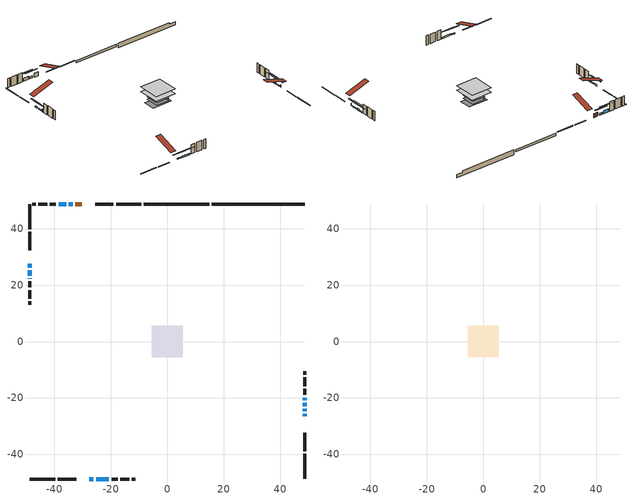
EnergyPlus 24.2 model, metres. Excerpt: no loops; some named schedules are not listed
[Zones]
conditioned space
 floor adiabatic (Floor2 construction): -3.5,-3.5 -3.5,3.5 3.5,3.5 3.5,-3.5 z0.76
 floor adiabatic (AdiabaticFloorConstruction): -5.54,-5.54 -5.54,5.54 5.54,5.54 5.54,-5.54 z3.2
 floor foundation (Slab1 construction): -5.18,-3.05 -5.18,3.05 5.18,3.05 5.18,-3.05 z-1.68
 floor foundation (Slab2 construction): -3.5,-3.5 -3.5,3.5 3.5,3.5 3.5,-3.5 z-0.65
 wall outside (RimJoist1 construction): -9.2,48.74 -18.17,48.74 / -48.74,-48.74 -39.77,-48.74 / -48.74,48.74 -48.74,39.77 / 48.74,-48.74 48.74,-39.77 z0.76:1.06
 wall outside (RimJoist2 construction): -19.1,48.74 -25.6,48.74 / -38.85,-48.74 -32.34,-48.74 / -48.74,38.85 -48.74,32.34 / 48.74,-38.85 48.74,-32.34 z0.76:1.06
 wall outside (AdiabaticWallConstruction 1): -30.3,48.74 -32.55,48.74 z0.76:2.79
 wall outside (AdiabaticWallConstruction): 48.74,-27.64 48.74,-27.49 / -48.74,22.43 -48.74,22.28 z0.76:1.98; -48.74,27.64 -48.74,26.12 / -25.24,-48.74 -20.67,-48.74 z0.76:1.52; -27.64,-48.74 -26.17,-48.74 z0.76:1.37; 48.74,-26.56 48.74,-25.64 / 48.74,-24.72 48.74,-23.8 / -48.74,25.19 -48.74,23.36 z0.76:1.27; -33.47,48.74 -34.95,48.74 z0.76:1.78; -35.88,48.74 -38.52,48.74 z0.76:2.34; 48.74,-22.87 48.74,-21.7 z0.76:1.73; 48.74,-20.78 48.74,-19.86 z0.76:1.32
 wall outside (Wall1 construction): -39.45,48.74 -41.63,48.74 / -19.74,-48.74 -17.56,-48.74 / -48.74,21.35 -48.74,19.17 / 48.74,-18.93 48.74,-16.75 z0.76:5.64
 wall outside (Wall2 construction): -42.56,48.74 -45.65,48.74 / -16.63,-48.74 -13.53,-48.74 / -48.74,18.24 -48.74,15.14 / 48.74,-15.82 48.74,-12.73 z0.76:5.64
 wall outside (Wall3 construction): -46.58,48.74 -47.81,48.74 / -12.6,-48.74 -11.37,-48.74 / -48.74,14.21 -48.74,12.98 / 48.74,-11.8 48.74,-10.57 z0.76:5.64
 wall foundation (FoundationWall1 construction): 15.82,48.74,-1.68 15.82,48.74,0.76 45.45,48.74,0.76 45.45,48.74,-0.08 48.74,48.74,-0.08 48.74,48.74,-1.68
 wall foundation (FoundationWall2 construction): 14.9,48.74 -8.27,48.74 z-0.65:0.55
 window (WindowConstruction 6): 48.74,-27.64 48.74,-27.49 z0.76:1.98
 window (WindowConstruction 5): -48.74,27.64 -48.74,26.12 z0.76:1.52
 window (WindowConstruction 8): -27.64,-48.74 -26.17,-48.74 z0.76:1.37
 window (WindowConstruction 9): 48.74,-26.56 48.74,-25.65 z0.76:1.27
 window (WindowConstruction 10): 48.74,-24.72 48.74,-23.8 z0.76:1.27
 window (WindowConstruction 11): -48.74,25.19 -48.74,23.36 z0.76:1.27
 window (WindowConstruction 7): -48.74,22.43 -48.74,22.28 z0.76:1.98
 window (WindowConstruction): -33.48,48.74 -34.95,48.74 z0.76:1.77
 window (WindowConstruction 1): -35.88,48.74 -38.52,48.74 z0.76:2.34
 window (WindowConstruction 2): 48.74,-22.87 48.74,-21.71 z0.76:1.73
 window (WindowConstruction 3): -25.24,-48.74 -20.67,-48.74 z0.76:1.52
 window (WindowConstruction 4): 48.74,-20.78 48.74,-19.86 z0.76:1.32
 door (Door): -30.3,48.74 -32.55,48.74 z0.76:2.79
 ceiling adiabatic (AdiabaticFloorConstruction): 5.54,-5.54 5.54,5.54 -5.54,5.54 -5.54,-5.54 z3.2
attic - vented
 floor to conditioned space (Floor1 construction Reversed): -5.54,-5.54 -5.54,5.54 5.54,5.54 5.54,-5.54 z5.64
 roof outside (Roof1 construction): -29.37,48.74,5.64 -29.37,37.95,9.23 -26.53,37.95,9.23 -26.53,48.74,5.64; -28.57,-48.74,5.64 -28.57,-37.95,9.23 -31.41,-37.95,9.23 -31.41,-48.74,5.64; -48.74,28.57,5.64 -37.95,28.57,9.23 -37.95,31.41,9.23 -48.74,31.41,5.64; 48.74,-28.57,5.64 37.95,-28.57,9.23 37.95,-31.41,9.23 48.74,-31.41,5.64
shading: -48.74,23.48 -48.74,30.28 -49.15,30.28 -49.15,23.48 z4.16; -23.53,-48.74 -30.28,-48.74 -30.28,-49.15 -23.53,-49.15 z4.01; 48.74,-23.01 48.74,-29.2 49.15,-29.2 49.15,-23.01 z3.91; 48.74,-21.16 48.74,-27.36 49.15,-27.36 49.15,-21.16 z3.91; -48.74,20.72 -48.74,27.83 -49.15,27.83 -49.15,20.72 z3.91; -37.59,48.74 -30.84,48.74 -30.84,49.15 -37.59,49.15 z4.41; -41.16,48.74 -33.24,48.74 -33.24,49.15 -41.16,49.15 z4.98; 48.74,-19.07 48.74,-25.51 49.15,-25.51 49.15,-19.07 z4.37; -18.03,-48.74 -27.88,-48.74 -27.88,-49.15 -18.03,-49.15 z4.16; 48.74,-17.22 48.74,-23.42 49.15,-23.42 49.15,-17.22 z3.96
[Building]
Building 1: Terrain=Suburbs
[Site:Location]
London AP_ON: Latitude {deg}=43.03; Longitude {deg}=-81.15; Time Zone {hr}=-5; Elevation {m}=278; Keep Site Location Information=Yes
[Site:GroundTemperature:Shallow]
3.98693, 1.93205, 1.76749, 2.74264, 6.6573, 10.5537, 13.9317, 16.0716, 16.2534, 14.513, 11.2211, 7.44421
[Site:WaterMainsTemperature]
Calculation Method=Schedule; Temperature Schedule=mains temperature schedule
[Material] Roughness=Rough; Thermal Absorptance=0.9
Name | Thickness {m} | Conductivity {W/m-K} | Density {kg/m3} | Specific Heat {J/kg-K} | Solar Absorptance | Visible Absorptance
asphalt or fiberglass shingles | 0.00635 | 0.162714 | 1121.4 | 1465.45 | 0.4 | 0.4
ceiling loosefill ins | 0.169333 | 0.0480833 | 16.02 | 1046.75 | 0.7 | 0.7
ceiling stud and cavity | 0.1397 | 0.0825569 | 65.682 | 1177.47 | 0.7 | 0.7
concrete 4.0 in. | 0.1016 | 1.803125 | 2242.8 | 837.4 | 0.7 | 0.7
concrete 8.0 in. | 0.2032 | 1.803125 | 2242.8 | 837.4 | 0.7 | 0.7
door material | 0.04445 | 0.053851 | 512.64 | 1214.23 | 0.7 | 0.7
exterior vertical ins | 0.0388104 | 0.029427 | 32.04 | 1214.23 | 0.7 | 0.7
floor covering | 0.0127 | 0.0433444 | 54.468 | 1339.84 | 0.6 | 0.6
floor rigid ins; wall rigid ins | 0.512978 | 0.029427 | 32.04 | 1214.23 | 0.7 | 0.7
floor stud and cavity | 0.1397 | 0.105657 | 92.3553 | 1139.71 | 0.7 | 0.7
floor stud and cavity 1 | 0.1397 | 1.75129 | 37.0049 | 1207.88 | 0.7 | 0.7
furniture material conditioned space 1 | 0.1524 | 0.115458 | 640.8 | 1214.23 | 0.6 | 0.6
gypsum board | 0.0127 | 0.160291 | 801 | 837.4 | 0.6 | 0.6
gypsum board 1 | 0.0127 | 0.160291 | 801 | 837.4 | 0.7 | 0.7
osb sheathing 0.5 in. | 0.0127 | 0.115458 | 512.64 | 1214.23 | 0.7 | 0.7
osb sheathing 0.75 in. | 0.01905 | 0.115458 | 512.64 | 1214.23 | 0.7 | 0.7
osb sheathing 2.0 in. | 0.0508 | 0.115458 | 512.64 | 1214.23 | 0.7 | 0.7
rim joist rigid ins | 0.051816 | 0.029427 | 32.04 | 1214.23 | 0.7 | 0.7
rim joist stud and cavity | 0.0508 | 0.311623 | 125.044 | 1163.47 | 0.6 | 0.6
rim joist stud and cavity 1 | 0.0508 | 0.308293 | 125.044 | 1163.47 | 0.6 | 0.6
wall stud and cavity | 0.1397 | 0.0829899 | 139.0536 | 1170.24 | 0.7 | 0.7
wall stud and cavity 1 | 0.1397 | 0.0825581 | 139.0536 | 1170.24 | 0.7 | 0.7
wall stud and cavity 2 | 0.1397 | 0.092644 | 139.0536 | 1170.24 | 0.7 | 0.7
wall stud and cavity 3 | 0.0889 | 0.380278 | 52.3479 | 1209.89 | 0.7 | 0.7
wall stud and cavity 4 | 0.0889 | 0.391764 | 83.0341 | 1211.67 | 0.7 | 0.7
wood siding | 0.0254 | 0.102417 | 544.68 | 1172.36 | 0.4 | 0.4
wood siding 1; wood siding 2; wood siding 3 | 0.0254 | 0.102417 | 544.68 | 1172.36 | 0.7 | 0.7
[WindowMaterial:SimpleGlazingSystem]
Name | U-Factor {W/m2-K} | Solar Heat Gain Coefficient
WindowMaterial | 2.78563 | 0.6
WindowMaterial 1 | 2.79528 | 0.66
WindowMaterial 2 | 2.77995 | 0.54
WindowMaterial 3 | 2.77825 | 0.54
WindowMaterial 4 | 2.76064 | 0.45
WindowMaterial 5 | 3.06612 | 0.35
WindowMaterial 6 | 2.77257 | 0.51
WindowMaterial 7 | 2.75724 | 0.44
WindowMaterial 8 | 2.75269 | 0.59
[Construction]
AdiabaticFloorConstruction: floor stud and cavity 1, floor rigid ins, osb sheathing 0.75 in., floor covering
AdiabaticWallConstruction: wood siding 2, wall rigid ins, wall stud and cavity 3, gypsum board
AdiabaticWallConstruction 1: wood siding 3, wall rigid ins, wall stud and cavity 3, gypsum board
Door: door material
Floor1 construction Reversed: gypsum board, ceiling stud and cavity, ceiling loosefill ins
Floor2 construction: floor stud and cavity, osb sheathing 0.75 in., floor covering
FoundationWall1 construction: concrete 8.0 in.
FoundationWall2 construction: concrete 8.0 in., gypsum board 1
furniture construction conditioned space 1: furniture material conditioned space 1
PartitionWallConstruction: gypsum board, wall stud and cavity 4, gypsum board
RimJoist1 construction: wood siding 1, rim joist rigid ins, osb sheathing 2.0 in., rim joist stud and cavity
RimJoist2 construction: wood siding 1, rim joist rigid ins, osb sheathing 2.0 in., rim joist stud and cavity 1
Roof1 construction: asphalt or fiberglass shingles
Slab1 construction; Slab2 construction: concrete 4.0 in.
Wall1 construction: wood siding, osb sheathing 0.5 in., wall stud and cavity, gypsum board
Wall2 construction: wood siding, osb sheathing 0.5 in., wall stud and cavity 1, gypsum board
Wall3 construction: wood siding, osb sheathing 0.5 in., wall stud and cavity 2, gypsum board
WindowConstruction: WindowMaterial
WindowConstruction 1: WindowMaterial 1
WindowConstruction 10; WindowConstruction 11: WindowMaterial 8
WindowConstruction 2: WindowMaterial 2
WindowConstruction 3; WindowConstruction 5: WindowMaterial 3
WindowConstruction 4: WindowMaterial 4
WindowConstruction 6; WindowConstruction 7: WindowMaterial 5
WindowConstruction 8: WindowMaterial 6
WindowConstruction 9: WindowMaterial 7
[Zone] Multiplier=1; Part of Total Floor Area=Yes
Name | Volume {m3}
attic - vented | 71.6947
conditioned space | 483.3
[Space]
Name | Zone | Volume {m3}
attic - vented 1 | attic - vented | 71.6947
conditioned space 1 | conditioned space | 483.3
[ZoneInfiltration:EffectiveLeakageArea]
infil attic - vented 1: Zone or Space=attic - vented 1; Schedule=Always On Discrete; Effective Air Leakage Area {cm2}=5357.24; Stack Coefficient=0.000250155; Wind Coefficient=1.06862e-05
[ZoneMixing]
whole house fan mix: Zone or Space=attic - vented; Schedule=Always On Continuous; Design Flow Rate Calculation Method=Flow/Zone; Design Flow Rate {m3/s}=0; Source Zone or Space=conditioned space
[SurfaceProperty:ExposedFoundationPerimeter] Exposed Perimeter Calculation Method=TotalExposedPerimeter
Name | Total Exposed Perimeter {m}
Slab1 | 32.918
Slab2 | 23.165
[InternalMass] Zone or ZoneList=conditioned space; Space or SpaceList=conditioned space 1
Name | Construction | Surface Area {m2}
furniture mass conditioned space 1 | furniture construction conditioned space 1 | 113.628
partition wall mass | PartitionWallConstruction | 235.02
[Lights]
interior lighting: Zone or ZoneList or Space or SpaceList=conditioned space 1; Schedule=interior lighting schedule; Design Level Calculation Method=LightingLevel; Lighting Level {W}=343.2; Return Air Fraction=0; Fraction Radiant=0.6; Fraction Visible=0.2; Fraction Replaceable=1
[People]
occupants: Zone or ZoneList or Space or SpaceList=conditioned space 1; Number of People Schedule=occupants schedule; Number of People Calculation Method=People; Number of People=3; Fraction Radiant=0.314171; Sensible Heat Fraction=0.56303; Activity Level Schedule=occupants activity schedule; Carbon Dioxide Generation Rate {m3/s-W}=0; Enable ASHRAE 55 Comfort Warnings=No; Mean Radiant Temperature Calculation Type=EnclosureAveraged
[ElectricEquipment] Zone or ZoneList or Space or SpaceList=conditioned space 1; Design Level Calculation Method=EquipmentLevel
Name | Schedule | Design Level {W} | Fraction Latent | Fraction Radiant | Fraction Lost
clothes dryer | clothes dryer schedule | 140.772 | 0.015 | 0.081 | 0.85
clothes washer | clothes washer schedule | 32.1985 | 0.03 | 0.162 | 0.7
cooking range | cooking range schedule | 215.147 | 0.08 | 0.432 | 0.2
dishwasher | dishwasher schedule | 66.8632 | 0.3 | 0.18 | 0.4
fridge | fridge schedule | 72.9452 | 0 | 0.6 | 0
mech vent bath fan 0 | mech vent bath fan 0 schedule | 50.2 | 0 | 0 | 1
mech vent bath fan 1 | mech vent bath fan 1 schedule | 50.2 | 0 | 0 | 1
mech vent house fan | mech vent house fan schedule | 0 | 0 | 0 | 1
mech vent house fan cfis | mech vent house fan cfis schedule | 0 | 0 | 0 | 0
mech vent range fan 0 | mech vent range fan 0 schedule | 57 | 0 | 0 | 1
misc plug loads | misc plug loads schedule | 494.7 | 0.045 | 0.513 | 0.1
whole house fan | Always On Discrete | 0 | 0 | 0 | 1
[OtherEquipment] Zone or ZoneList or Space or SpaceList=conditioned space 1; Design Level Calculation Method=EquipmentLevel
Name | Fuel Type | Schedule | Design Level {W} | Fraction Latent | Fraction Radiant | Fraction Lost
clothes dryer 1 | Electricity | clothes dryer schedule | 0 | 0.015 | 0.081 | 0.85
cooking range 1 | Electricity | cooking range schedule | 0 | 0.08 | 0.432 | 0.2
general water use latent | None | general water use schedule | 62.594 | 1 | 0 | 0
general water use sensible | None | general water use schedule | -61.6891 | 0 | 0.6 | 0
mech vent house fan latent load | None | Always On Discrete | 0 | 1 | 0 | 0
mech vent house fan sensible load | None | Always On Discrete | 0 | 0 | 0 | 0
water heater energy adjustment1 | NaturalGas | Always On Discrete | 0.01 | 0 | 0 | 1
[ZoneInfiltration:DesignFlowRate] Zone or ZoneList or Space or SpaceList=conditioned space 1; Schedule=Always On Discrete; Design Flow Rate Calculation Method=Flow/Zone; Design Flow Rate {m3/s}=0
infil flow; natural vent flow; whole house fan flow
[Foundation:Kiva] Initial Indoor Air Temperature {C}=18; Wall Depth Below Slab {m}=0.2032
Name | Wall Height Above Grade {m} | Custom Block Material Name 1 | Custom Block Depth 1 {m} | Custom Block X Position 1 {m} | Custom Block Z Position 1 {m}
Foundation Kiva 1 | 0.759988
Foundation Kiva 2 | 0.550012 | exterior vertical ins | 1.2 | 0.2159 | 0
[Foundation:Kiva:Settings]
Soil Conductivity {W/m-K}=0.849921; Soil Density {kg/m3}=1842.3; Soil Specific Heat {J/kg-K}=418.7; Ground Solar Absorptivity=0.9; Ground Thermal Absorptivity=0.9; Ground Surface Roughness {m}=0.03; Far-Field Width {m}=40; Deep-Ground Boundary Condition=ZeroFlux; Deep-Ground Depth {m}=40; Minimum Cell Dimension {m}=0.2; Maximum Cell Growth Coefficient=3; Simulation Timestep=Timestep
[Exterior:Lights]
exterior lighting: Schedule=exterior lighting schedule; Design Level {W}=75.6
[Schedule:Constant]
Name | Hourly Value
Always On Continuous; mech vent house fan schedule; mech vent house fan cfis schedule; Always On Discrete | 1
occupants activity schedule | 117.228
fridge schedule | 0
[Schedule:Week:Daily]
interior lighting schedule Week Rule - Jan1-Jan27: interior lighting schedule day, interior lighting schedule day, interior lighting schedule day, interior lighting schedule day, interior lighting schedule day, interior lighting schedule day, interior lighting schedule day, interior lighting schedule default day, interior lighting schedule default day, interior lighting schedule default day, interior lighting schedule default day, interior lighting schedule default day
interior lighting schedule Week Rule - Jan28-Feb3: interior lighting schedule day, interior lighting schedule day, interior lighting schedule day, interior lighting schedule day, interior lighting schedule day 1, interior lighting schedule day 1, interior lighting schedule day 1, interior lighting schedule default day, interior lighting schedule default day, interior lighting schedule default day, interior lighting schedule default day, interior lighting schedule default day
interior lighting schedule Week Rule - Feb4-Feb24: interior lighting schedule day 1, interior lighting schedule day 1, interior lighting schedule day 1, interior lighting schedule day 1, interior lighting schedule day 1, interior lighting schedule day 1, interior lighting schedule day 1, interior lighting schedule default day, interior lighting schedule default day, interior lighting schedule default day, interior lighting schedule default day, interior lighting schedule default day
interior lighting schedule Week Rule - Feb25-Mar3: interior lighting schedule day 1, interior lighting schedule day 1, interior lighting schedule day 1, interior lighting schedule day 1, interior lighting schedule day 2, interior lighting schedule day 2, interior lighting schedule day 2, interior lighting schedule default day, interior lighting schedule default day, interior lighting schedule default day, interior lighting schedule default day, interior lighting schedule default day
interior lighting schedule Week Rule - Mar4-Mar31: interior lighting schedule day 2, interior lighting schedule day 2, interior lighting schedule day 2, interior lighting schedule day 2, interior lighting schedule day 2, interior lighting schedule day 2, interior lighting schedule day 2, interior lighting schedule default day, interior lighting schedule default day, interior lighting schedule default day, interior lighting schedule default day, interior lighting schedule default day
interior lighting schedule Week Rule - Apr1-Apr28: interior lighting schedule day 3, interior lighting schedule day 3, interior lighting schedule day 3, interior lighting schedule day 3, interior lighting schedule day 3, interior lighting schedule day 3, interior lighting schedule day 3, interior lighting schedule default day, interior lighting schedule default day, interior lighting schedule default day, interior lighting schedule default day, interior lighting schedule default day
interior lighting schedule Week Rule - Apr29-May5: interior lighting schedule day 3, interior lighting schedule day 3, interior lighting schedule day 4, interior lighting schedule day 4, interior lighting schedule day 4, interior lighting schedule day 4, interior lighting schedule day 4, interior lighting schedule default day, interior lighting schedule default day, interior lighting schedule default day, interior lighting schedule default day, interior lighting schedule default day
interior lighting schedule Week Rule - May6-May26: interior lighting schedule day 4, interior lighting schedule day 4, interior lighting schedule day 4, interior lighting schedule day 4, interior lighting schedule day 4, interior lighting schedule day 4, interior lighting schedule day 4, interior lighting schedule default day, interior lighting schedule default day, interior lighting schedule default day, interior lighting schedule default day, interior lighting schedule default day
interior lighting schedule Week Rule - May27-Jun2: interior lighting schedule day 4, interior lighting schedule day 4, interior lighting schedule day 4, interior lighting schedule day 4, interior lighting schedule day 4, interior lighting schedule day 5, interior lighting schedule day 5, interior lighting schedule default day, interior lighting schedule default day, interior lighting schedule default day, interior lighting schedule default day, interior lighting schedule default day
interior lighting schedule Week Rule - Jun3-Jun30: interior lighting schedule day 5, interior lighting schedule day 5, interior lighting schedule day 5, interior lighting schedule day 5, interior lighting schedule day 5, interior lighting schedule day 5, interior lighting schedule day 5, interior lighting schedule default day, interior lighting schedule default day, interior lighting schedule default day, interior lighting schedule default day, interior lighting schedule default day
interior lighting schedule Week Rule - Jul1-Jul28: interior lighting schedule day 6, interior lighting schedule day 6, interior lighting schedule day 6, interior lighting schedule day 6, interior lighting schedule day 6, interior lighting schedule day 6, interior lighting schedule day 6, interior lighting schedule default day, interior lighting schedule default day, interior lighting schedule default day, interior lighting schedule default day, interior lighting schedule default day
interior lighting schedule Week Rule - Jul29-Aug4: interior lighting schedule day 6, interior lighting schedule day 6, interior lighting schedule day 6, interior lighting schedule day 7, interior lighting schedule day 7, interior lighting schedule day 7, interior lighting schedule day 7, interior lighting schedule default day, interior lighting schedule default day, interior lighting schedule default day, interior lighting schedule default day, interior lighting schedule default day
interior lighting schedule Week Rule - Aug5-Aug25: interior lighting schedule day 7, interior lighting schedule day 7, interior lighting schedule day 7, interior lighting schedule day 7, interior lighting schedule day 7, interior lighting schedule day 7, interior lighting schedule day 7, interior lighting schedule default day, interior lighting schedule default day, interior lighting schedule default day, interior lighting schedule default day, interior lighting schedule default day
interior lighting schedule Week Rule - Aug26-Sep1: interior lighting schedule day 7, interior lighting schedule day 7, interior lighting schedule day 7, interior lighting schedule day 7, interior lighting schedule day 7, interior lighting schedule day 7, interior lighting schedule day 8, interior lighting schedule default day, interior lighting schedule default day, interior lighting schedule default day, interior lighting schedule default day, interior lighting schedule default day
interior lighting schedule Week Rule - Sep2-Sep29: interior lighting schedule day 8, interior lighting schedule day 8, interior lighting schedule day 8, interior lighting schedule day 8, interior lighting schedule day 8, interior lighting schedule day 8, interior lighting schedule day 8, interior lighting schedule default day, interior lighting schedule default day, interior lighting schedule default day, interior lighting schedule default day, interior lighting schedule default day
interior lighting schedule Week Rule - Sep30-Oct6: interior lighting schedule day 8, interior lighting schedule day 9, interior lighting schedule day 9, interior lighting schedule day 9, interior lighting schedule day 9, interior lighting schedule day 9, interior lighting schedule day 9, interior lighting schedule default day, interior lighting schedule default day, interior lighting schedule default day, interior lighting schedule default day, interior lighting schedule default day
interior lighting schedule Week Rule - Oct7-Oct27: interior lighting schedule day 9, interior lighting schedule day 9, interior lighting schedule day 9, interior lighting schedule day 9, interior lighting schedule day 9, interior lighting schedule day 9, interior lighting schedule day 9, interior lighting schedule default day, interior lighting schedule default day, interior lighting schedule default day, interior lighting schedule default day, interior lighting schedule default day
interior lighting schedule Week Rule - Oct28-Nov3: interior lighting schedule day 9, interior lighting schedule day 9, interior lighting schedule day 9, interior lighting schedule day 9, interior lighting schedule day 10, interior lighting schedule day 10, interior lighting schedule day 10, interior lighting schedule default day, interior lighting schedule default day, interior lighting schedule default day, interior lighting schedule default day, interior lighting schedule default day
interior lighting schedule Week Rule - Nov4-Nov24: interior lighting schedule day 10, interior lighting schedule day 10, interior lighting schedule day 10, interior lighting schedule day 10, interior lighting schedule day 10, interior lighting schedule day 10, interior lighting schedule day 10, interior lighting schedule default day, interior lighting schedule default day, interior lighting schedule default day, interior lighting schedule default day, interior lighting schedule default day
interior lighting schedule Week Rule - Nov25-Dec1: interior lighting schedule day 10, interior lighting schedule day 10, interior lighting schedule day 10, interior lighting schedule day 10, interior lighting schedule day 10, interior lighting schedule day 10, interior lighting schedule day 11, interior lighting schedule default day, interior lighting schedule default day, interior lighting schedule default day, interior lighting schedule default day, interior lighting schedule default day
interior lighting schedule Week Rule - Dec2-Dec31: interior lighting schedule day 11, interior lighting schedule day 11, interior lighting schedule day 11, interior lighting schedule day 11, interior lighting schedule day 11, interior lighting schedule day 11, interior lighting schedule day 11, interior lighting schedule default day, interior lighting schedule default day, interior lighting schedule default day, interior lighting schedule default day, interior lighting schedule default day
occupants schedule Week Rule - Jan1-Dec31: occupants schedule day, occupants schedule day, occupants schedule day, occupants schedule day, occupants schedule day, occupants schedule day, occupants schedule day, occupants schedule default day, occupants schedule default day, occupants schedule default day, occupants schedule default day, occupants schedule default day
clothes dryer schedule Week Rule - Jan1-Dec31: clothes dryer schedule day, clothes dryer schedule day, clothes dryer schedule day, clothes dryer schedule day, clothes dryer schedule day, clothes dryer schedule day, clothes dryer schedule day, clothes dryer schedule default day, clothes dryer schedule default day, clothes dryer schedule default day, clothes dryer schedule default day, clothes dryer schedule default day
clothes washer schedule Week Rule - Jan1-Dec31: clothes washer schedule day, clothes washer schedule day, clothes washer schedule day, clothes washer schedule day, clothes washer schedule day, clothes washer schedule day, clothes washer schedule day, clothes washer schedule default day, clothes washer schedule default day, clothes washer schedule default day, clothes washer schedule default day, clothes washer schedule default day
cooking range schedule Week Rule - Jan1-Dec31: cooking range schedule day, cooking range schedule day, cooking range schedule day, cooking range schedule day, cooking range schedule day, cooking range schedule day, cooking range schedule day, cooking range schedule default day, cooking range schedule default day, cooking range schedule default day, cooking range schedule default day, cooking range schedule default day
dishwasher schedule Week Rule - Jan1-Dec31: dishwasher schedule day, dishwasher schedule day, dishwasher schedule day, dishwasher schedule day, dishwasher schedule day, dishwasher schedule day, dishwasher schedule day, dishwasher schedule default day, dishwasher schedule default day, dishwasher schedule default day, dishwasher schedule default day, dishwasher schedule default day
mech vent bath fan 0 schedule Week Rule - Jan1-Dec31: mech vent bath fan 0 schedule day, mech vent bath fan 0 schedule day, mech vent bath fan 0 schedule day, mech vent bath fan 0 schedule day, mech vent bath fan 0 schedule day, mech vent bath fan 0 schedule day, mech vent bath fan 0 schedule day, mech vent bath fan 0 schedule default day, mech vent bath fan 0 schedule default day, mech vent bath fan 0 schedule default day, mech vent bath fan 0 schedule default day, mech vent bath fan 0 schedule default day
mech vent bath fan 1 schedule Week Rule - Jan1-Dec31: mech vent bath fan 1 schedule day, mech vent bath fan 1 schedule day, mech vent bath fan 1 schedule day, mech vent bath fan 1 schedule day, mech vent bath fan 1 schedule day, mech vent bath fan 1 schedule day, mech vent bath fan 1 schedule day, mech vent bath fan 1 schedule default day, mech vent bath fan 1 schedule default day, mech vent bath fan 1 schedule default day, mech vent bath fan 1 schedule default day, mech vent bath fan 1 schedule default day
mech vent range fan 0 schedule Week Rule - Jan1-Dec31: mech vent range fan 0 schedule day, mech vent range fan 0 schedule day, mech vent range fan 0 schedule day, mech vent range fan 0 schedule day, mech vent range fan 0 schedule day, mech vent range fan 0 schedule day, mech vent range fan 0 schedule day, mech vent range fan 0 schedule default day, mech vent range fan 0 schedule default day, mech vent range fan 0 schedule default day, mech vent range fan 0 schedule default day, mech vent range fan 0 schedule default day
misc plug loads schedule Week Rule - Jan1-Dec31: misc plug loads schedule day, misc plug loads schedule day, misc plug loads schedule day, misc plug loads schedule day, misc plug loads schedule day, misc plug loads schedule day, misc plug loads schedule day, misc plug loads schedule default day, misc plug loads schedule default day, misc plug loads schedule default day, misc plug loads schedule default day, misc plug loads schedule default day
general water use schedule Week Rule - Jan1-Dec31: general water use schedule day, general water use schedule day, general water use schedule day, general water use schedule day, general water use schedule day, general water use schedule day, general water use schedule day, general water use schedule default day, general water use schedule default day, general water use schedule default day, general water use schedule default day, general water use schedule default day
exterior lighting schedule Week Rule - Jan1-Jan27: exterior lighting schedule day, exterior lighting schedule day, exterior lighting schedule day, exterior lighting schedule day, exterior lighting schedule day, exterior lighting schedule day, exterior lighting schedule day, exterior lighting schedule default day, exterior lighting schedule default day, exterior lighting schedule default day, exterior lighting schedule default day, exterior lighting schedule default day
exterior lighting schedule Week Rule - Jan28-Feb3: exterior lighting schedule day, exterior lighting schedule day, exterior lighting schedule day, exterior lighting schedule day, exterior lighting schedule day 1, exterior lighting schedule day 1, exterior lighting schedule day 1, exterior lighting schedule default day, exterior lighting schedule default day, exterior lighting schedule default day, exterior lighting schedule default day, exterior lighting schedule default day
exterior lighting schedule Week Rule - Feb4-Feb24: exterior lighting schedule day 1, exterior lighting schedule day 1, exterior lighting schedule day 1, exterior lighting schedule day 1, exterior lighting schedule day 1, exterior lighting schedule day 1, exterior lighting schedule day 1, exterior lighting schedule default day, exterior lighting schedule default day, exterior lighting schedule default day, exterior lighting schedule default day, exterior lighting schedule default day
exterior lighting schedule Week Rule - Feb25-Mar3: exterior lighting schedule day 1, exterior lighting schedule day 1, exterior lighting schedule day 1, exterior lighting schedule day 1, exterior lighting schedule day 2, exterior lighting schedule day 2, exterior lighting schedule day 2, exterior lighting schedule default day, exterior lighting schedule default day, exterior lighting schedule default day, exterior lighting schedule default day, exterior lighting schedule default day
exterior lighting schedule Week Rule - Mar4-Mar31: exterior lighting schedule day 2, exterior lighting schedule day 2, exterior lighting schedule day 2, exterior lighting schedule day 2, exterior lighting schedule day 2, exterior lighting schedule day 2, exterior lighting schedule day 2, exterior lighting schedule default day, exterior lighting schedule default day, exterior lighting schedule default day, exterior lighting schedule default day, exterior lighting schedule default day
exterior lighting schedule Week Rule - Apr1-Apr28: exterior lighting schedule day 3, exterior lighting schedule day 3, exterior lighting schedule day 3, exterior lighting schedule day 3, exterior lighting schedule day 3, exterior lighting schedule day 3, exterior lighting schedule day 3, exterior lighting schedule default day, exterior lighting schedule default day, exterior lighting schedule default day, exterior lighting schedule default day, exterior lighting schedule default day
exterior lighting schedule Week Rule - Apr29-May5: exterior lighting schedule day 3, exterior lighting schedule day 3, exterior lighting schedule day 4, exterior lighting schedule day 4, exterior lighting schedule day 4, exterior lighting schedule day 4, exterior lighting schedule day 4, exterior lighting schedule default day, exterior lighting schedule default day, exterior lighting schedule default day, exterior lighting schedule default day, exterior lighting schedule default day
exterior lighting schedule Week Rule - May6-May26: exterior lighting schedule day 4, exterior lighting schedule day 4, exterior lighting schedule day 4, exterior lighting schedule day 4, exterior lighting schedule day 4, exterior lighting schedule day 4, exterior lighting schedule day 4, exterior lighting schedule default day, exterior lighting schedule default day, exterior lighting schedule default day, exterior lighting schedule default day, exterior lighting schedule default day
exterior lighting schedule Week Rule - May27-Jun2: exterior lighting schedule day 4, exterior lighting schedule day 4, exterior lighting schedule day 4, exterior lighting schedule day 4, exterior lighting schedule day 4, exterior lighting schedule day 5, exterior lighting schedule day 5, exterior lighting schedule default day, exterior lighting schedule default day, exterior lighting schedule default day, exterior lighting schedule default day, exterior lighting schedule default day
exterior lighting schedule Week Rule - Jun3-Jun30: exterior lighting schedule day 5, exterior lighting schedule day 5, exterior lighting schedule day 5, exterior lighting schedule day 5, exterior lighting schedule day 5, exterior lighting schedule day 5, exterior lighting schedule day 5, exterior lighting schedule default day, exterior lighting schedule default day, exterior lighting schedule default day, exterior lighting schedule default day, exterior lighting schedule default day
exterior lighting schedule Week Rule - Jul1-Jul28: exterior lighting schedule day 6, exterior lighting schedule day 6, exterior lighting schedule day 6, exterior lighting schedule day 6, exterior lighting schedule day 6, exterior lighting schedule day 6, exterior lighting schedule day 6, exterior lighting schedule default day, exterior lighting schedule default day, exterior lighting schedule default day, exterior lighting schedule default day, exterior lighting schedule default day
exterior lighting schedule Week Rule - Jul29-Aug4: exterior lighting schedule day 6, exterior lighting schedule day 6, exterior lighting schedule day 6, exterior lighting schedule day 7, exterior lighting schedule day 7, exterior lighting schedule day 7, exterior lighting schedule day 7, exterior lighting schedule default day, exterior lighting schedule default day, exterior lighting schedule default day, exterior lighting schedule default day, exterior lighting schedule default day
exterior lighting schedule Week Rule - Aug5-Aug25: exterior lighting schedule day 7, exterior lighting schedule day 7, exterior lighting schedule day 7, exterior lighting schedule day 7, exterior lighting schedule day 7, exterior lighting schedule day 7, exterior lighting schedule day 7, exterior lighting schedule default day, exterior lighting schedule default day, exterior lighting schedule default day, exterior lighting schedule default day, exterior lighting schedule default day
exterior lighting schedule Week Rule - Aug26-Sep1: exterior lighting schedule day 7, exterior lighting schedule day 7, exterior lighting schedule day 7, exterior lighting schedule day 7, exterior lighting schedule day 7, exterior lighting schedule day 7, exterior lighting schedule day 8, exterior lighting schedule default day, exterior lighting schedule default day, exterior lighting schedule default day, exterior lighting schedule default day, exterior lighting schedule default day
exterior lighting schedule Week Rule - Sep2-Sep29: exterior lighting schedule day 8, exterior lighting schedule day 8, exterior lighting schedule day 8, exterior lighting schedule day 8, exterior lighting schedule day 8, exterior lighting schedule day 8, exterior lighting schedule day 8, exterior lighting schedule default day, exterior lighting schedule default day, exterior lighting schedule default day, exterior lighting schedule default day, exterior lighting schedule default day
[Schedule:Year]
interior lighting schedule: interior lighting schedule Week Rule - Jan1-Jan27, 1, 1, 1, 27, interior lighting schedule Week Rule - Jan28-Feb3, 1, 28, 2, 3, interior lighting schedule Week Rule - Feb4-Feb24, 2, 4, 2, 24, interior lighting schedule Week Rule - Feb25-Mar3, 2, 25, 3, 3, interior lighting schedule Week Rule - Mar4-Mar31, 3, 4, 3, 31, interior lighting schedule Week Rule - Apr1-Apr28, 4, 1, 4, 28, interior lighting schedule Week Rule - Apr29-May5, 4, 29, 5, 5, interior lighting schedule Week Rule - May6-May26, 5, 6, 5, 26, interior lighting schedule Week Rule - May27-Jun2, 5, 27, 6, 2, interior lighting schedule Week Rule - Jun3-Jun30, 6, 3, 6, 30, interior lighting schedule Week Rule - Jul1-Jul28, 7, 1, 7, 28, interior lighting schedule Week Rule - Jul29-Aug4, 7, 29, 8, 4, interior lighting schedule Week Rule - Aug5-Aug25, 8, 5, 8, 25, interior lighting schedule Week Rule - Aug26-Sep1, 8, 26, 9, 1, interior lighting schedule Week Rule - Sep2-Sep29, 9, 2, 9, 29, interior lighting schedule Week Rule - Sep30-Oct6, 9, 30, 10, 6, interior lighting schedule Week Rule - Oct7-Oct27, 10, 7, 10, 27, interior lighting schedule Week Rule - Oct28-Nov3, 10, 28, 11, 3, interior lighting schedule Week Rule - Nov4-Nov24, 11, 4, 11, 24, interior lighting schedule Week Rule - Nov25-Dec1, 11, 25, 12, 1, interior lighting schedule Week Rule - Dec2-Dec31, 12, 2, 12, 31
occupants schedule: occupants schedule Week Rule - Jan1-Dec31, 1, 1, 12, 31
clothes dryer schedule: clothes dryer schedule Week Rule - Jan1-Dec31, 1, 1, 12, 31
clothes washer schedule: clothes washer schedule Week Rule - Jan1-Dec31, 1, 1, 12, 31
cooking range schedule: cooking range schedule Week Rule - Jan1-Dec31, 1, 1, 12, 31
dishwasher schedule: dishwasher schedule Week Rule - Jan1-Dec31, 1, 1, 12, 31
mech vent bath fan 0 schedule: mech vent bath fan 0 schedule Week Rule - Jan1-Dec31, 1, 1, 12, 31
mech vent bath fan 1 schedule: mech vent bath fan 1 schedule Week Rule - Jan1-Dec31, 1, 1, 12, 31
mech vent range fan 0 schedule: mech vent range fan 0 schedule Week Rule - Jan1-Dec31, 1, 1, 12, 31
misc plug loads schedule: misc plug loads schedule Week Rule - Jan1-Dec31, 1, 1, 12, 31
general water use schedule: general water use schedule Week Rule - Jan1-Dec31, 1, 1, 12, 31
exterior lighting schedule: exterior lighting schedule Week Rule - Jan1-Jan27, 1, 1, 1, 27, exterior lighting schedule Week Rule - Jan28-Feb3, 1, 28, 2, 3, exterior lighting schedule Week Rule - Feb4-Feb24, 2, 4, 2, 24, exterior lighting schedule Week Rule - Feb25-Mar3, 2, 25, 3, 3, exterior lighting schedule Week Rule - Mar4-Mar31, 3, 4, 3, 31, exterior lighting schedule Week Rule - Apr1-Apr28, 4, 1, 4, 28, exterior lighting schedule Week Rule - Apr29-May5, 4, 29, 5, 5, exterior lighting schedule Week Rule - May6-May26, 5, 6, 5, 26, exterior lighting schedule Week Rule - May27-Jun2, 5, 27, 6, 2, exterior lighting schedule Week Rule - Jun3-Jun30, 6, 3, 6, 30, exterior lighting schedule Week Rule - Jul1-Jul28, 7, 1, 7, 28, exterior lighting schedule Week Rule - Jul29-Aug4, 7, 29, 8, 4, exterior lighting schedule Week Rule - Aug5-Aug25, 8, 5, 8, 25, exterior lighting schedule Week Rule - Aug26-Sep1, 8, 26, 9, 1, exterior lighting schedule Week Rule - Sep2-Sep29, 9, 2, 9, 29, exterior lighting schedule Week Rule - Sep30-Oct6, 9, 30, 10, 6, exterior lighting schedule Week Rule - Oct7-Oct27, 10, 7, 10, 27, exterior lighting schedule Week Rule - Oct28-Nov3, 10, 28, 11, 3, exterior lighting schedule Week Rule - Nov4-Nov24, 11, 4, 11, 24, exterior lighting schedule Week Rule - Nov25-Dec1, 11, 25, 12, 1, exterior lighting schedule Week Rule - Dec2-Dec31, 12, 2, 12, 31
[Schedule:Compact]
mains temperature schedule: Through: 01/01, For: AllDays, Until: 24:00, 7.96722, Through: 01/02, For: AllDays, Until: 24:00, 7.89722, Through: 01/03, For: AllDays, Until: 24:00, 7.82778, Through: 01/04, For: AllDays, Until: 24:00, 7.76, Through: 01/05, For: AllDays, Until: 24:00, 7.69333, Through: 01/06, For: AllDays, Until: 24:00, 7.62778, Through: 01/07, For: AllDays, Until: 24:00, 7.56389, Through: 01/08, For: AllDays, Until: 24:00, 7.50167, Through: 01/09, For: AllDays, Until: 24:00, 7.44056, Through: 01/10, For: AllDays, Until: 24:00, 7.38056, Through: 01/11, For: AllDays, Until: 24:00, 7.32222, Through: 01/12, For: AllDays, Until: 24:00, 7.26556, Through: 01/13, For: AllDays, Until: 24:00, 7.21, Through: 01/14, For: AllDays, Until: 24:00, 7.15556, Through: 01/15, For: AllDays, Until: 24:00, 7.10333, Through: 01/16, For: AllDays, Until: 24:00, 7.05222, Through: 01/17, For: AllDays, Until: 24:00, 7.00278, Through: 01/18, For: AllDays, Until: 24:00, 6.955, Through: 01/19, For: AllDays, Until: 24:00, 6.90833, Through: 01/20, For: AllDays, Until: 24:00, 6.86389, Through: 01/21, For: AllDays, Until: 24:00, 6.82056, Through: 01/22, For: AllDays, Until: 24:00, 6.77889, Through: 01/23, For: AllDays, Until: 24:00, 6.73889, Through: 01/24, For: AllDays, Until: 24:00, 6.7, Through: 01/25, For: AllDays, Until: 24:00, 6.66333, Through: 01/26, For: AllDays, Until: 24:00, 6.62833, Through: 01/27, For: AllDays, Until: 24:00, 6.59444, Through: 01/28, For: AllDays, Until: 24:00, 6.56278, Through: 01/29, For: AllDays, Until: 24:00, 6.53222, Through: 01/30, For: AllDays, Until: 24:00, 6.50389, Through: 01/31, For: AllDays, Until: 24:00, 6.47722, Through: 02/01, For: AllDays, Until: 24:00, 6.45167, Through: 02/02, For: AllDays, Until: 24:00, 6.42833, Through: 02/03, For: AllDays, Until: 24:00, 6.40667, Through: 02/04, For: AllDays, Until: 24:00, 6.38611, Through: 02/05, For: AllDays, Until: 24:00, 6.36778, Through: 02/06, For: AllDays, Until: 24:00, 6.35111, Through: 02/07, For: AllDays, Until: 24:00, 6.33611, Through: 02/08, For: AllDays, Until: 24:00, 6.32333, Through: 02/09, For: AllDays, Until: 24:00, 6.31167, Through: 02/10, For: AllDays, Until: 24:00, 6.30222, Through: 02/11, For: AllDays, Until: 24:00, 6.29389, Through: 02/12, For: AllDays, Until: 24:00, 6.28778, Through: 02/13, For: AllDays, Until: 24:00, 6.28333, Through: 02/14, For: AllDays, Until: 24:00, 6.28056, Through: 02/15, For: AllDays, Until: 24:00, 6.27944, Through: 02/16, For: AllDays, Until: 24:00, 6.28, Through: 02/17, For: AllDays, Until: 24:00, 6.28278, Through: 02/18, For: AllDays, Until: 24:00, 6.28722, Through: 02/19, For: AllDays, Until: 24:00, 6.29278, Through: 02/20, For: AllDays, Until: 24:00, 6.30056, Through: 02/21, For: AllDays, Until: 24:00, 6.31, Through: 02/22, For: AllDays, Until: 24:00, 6.32111, Through: 02/23, For: AllDays, Until: 24:00, 6.33444, Through: 02/24, For: AllDays, Until: 24:00, 6.34889, Through: 02/25, For: AllDays, Until: 24:00, 6.36556, Through: 02/26, For: AllDays, Until: 24:00, 6.38333, Through: 02/27, For: AllDays, Until: 24:00, 6.40333, Through: 02/28, For: AllDays, Until: 24:00, 6.425, Through: 03/01, For: AllDays, Until: 24:00, 6.44833, Through: 03/02, For: AllDays, Until: 24:00, 6.47278, Through: 03/03, For: AllDays, Until: 24:00, 6.49944, Through: 03/04, For: AllDays, Until: 24:00, 6.52778, Through: 03/05, For: AllDays, Until: 24:00, 6.55778, Through: 03/06, For: AllDays, Until: 24:00, 6.58944, Through: 03/07, For: AllDays, Until: 24:00, 6.62278, Through: 03/08, For: AllDays, Until: 24:00, 6.65778, Through: 03/09, For: AllDays, Until: 24:00, 6.69444, Through: 03/10, For: AllDays, Until: 24:00, 6.73278, Through: 03/11, For: AllDays, Until: 24:00, 6.77278, Through: 03/12, For: AllDays, Until: 24:00, 6.81389, Through: 03/13, For: AllDays, Until: 24:00, 6.85722, Through: 03/14, For: AllDays, Until: 24:00, 6.90167, Through: 03/15, For: AllDays, Until: 24:00, 6.94778, Through: 03/16, For: AllDays, Until: 24:00, 6.99556, Through: 03/17, For: AllDays, Until: 24:00, 7.045, Through: 03/18, For: AllDays, Until: 24:00, 7.09556, Through: 03/19, For: AllDays, Until: 24:00, 7.14778, Through: 03/20, For: AllDays, Until: 24:00, 7.20167, Through: 03/21, For: AllDays, Until: 24:00, 7.25667, Through: 03/22, For: AllDays, Until: 24:00, 7.31333, Through: 03/23, For: AllDays, Until: 24:00, 7.37167, Through: 03/24, For: AllDays, Until: 24:00, 7.43111, Through: 03/25, For: AllDays, Until: 24:00, 7.49222, Through: 03/26, For: AllDays, Until: 24:00, 7.55444, Through: 03/27, For: AllDays, Until: 24:00, 7.61833, Through: 03/28, For: AllDays, Until: 24:00, 7.68333, Through: 03/29, For: AllDays, Until: 24:00, 7.74944, Through: 03/30, For: AllDays, Until: 24:00, 7.81722, Through: 03/31, For: AllDays, Until: 24:00, 7.88667, Through: 04/01, For: AllDays, Until: 24:00, 7.95667, Through: 04/02, For: AllDays, Until: 24:00, 8.02833, Through: 04/03, For: AllDays, Until: 24:00, 8.10111, Through: 04/04, For: AllDays, Until: 24:00, 8.175, Through: 04/05, For: AllDays, Until: 24:00, 8.25, Through: 04/06, For: AllDays, Until: 24:00, 8.32667, Through: 04/07, For: AllDays, Until: 24:00, 8.40389, Through: 04/08, For: AllDays, Until: 24:00, 8.48278, Through: 04/09, For: AllDays, Until: 24:00, 8.56222, Through: 04/10, For: AllDays, Until: 24:00, 8.64278, Through: 04/11, For: AllDays, Until: 24:00, 8.725, Through: 04/12, For: AllDays, Until: 24:00, 8.80778, Through: 04/13, For: AllDays, Until: 24:00, 8.89167, Through: 04/14, For: AllDays, Until: 24:00, 8.97611, Through: 04/15, For: AllDays, Until: 24:00, 9.06167, Through: 04/16, For: AllDays, Until: 24:00, 9.14833, Through: 04/17, For: AllDays, Until: 24:00, 9.23611, Through: 04/18, For: AllDays, Until: 24:00, 9.32444, Through: 04/19, For: AllDays, Until: 24:00, 9.41389, Through: 04/20, For: AllDays, Until: 24:00, 9.50389, Through: 04/21, For: AllDays, Until: 24:00, 9.595, Through: 04/22, For: AllDays, Until: 24:00, 9.68667, Through: 04/23, For: AllDays, Until: 24:00, 9.77889, Through: 04/24, For: AllDays, Until: 24:00, 9.87222, Through: 04/25, For: AllDays, Until: 24:00, 9.96556, Through: 04/26, For: AllDays, Until: 24:00, 10.06, Through: 04/27, For: AllDays, Until: 24:00, 10.1556, Through: 04/28, For: AllDays, Until: 24:00, 10.2511, Through: 04/29, For: AllDays, Until: 24:00, 10.3472, Through: 04/30, For: AllDays, Until: 24:00, 10.4439, Through: 05/01, For: AllDays, Until: 24:00, 10.5411, Through: 05/02, For: AllDays, Until: 24:00, 10.6389, Through: 05/03, For: AllDays, Until: 24:00, 10.7372, Through: 05/04, For: AllDays, Until: 24:00, 10.8361, Through: 05/05, For: AllDays, Until: 24:00, 10.935, Through: 05/06, For: AllDays, Until: 24:00, 11.0344, Through: 05/07, For: AllDays, Until: 24:00, 11.1344, Through: 05/08, For: AllDays, Until: 24:00, 11.2344, Through: 05/09, For: AllDays, Until: 24:00, 11.335, Through: 05/10, For: AllDays, Until: 24:00, 11.4356, Through: 05/11, For: AllDays, Until: 24:00, 11.5361, Through: 05/12, For: AllDays, Until: 24:00, 11.6372, Through: 05/13, For: AllDays, Until: 24:00, 11.7383, Through: 05/14, For: AllDays, Until: 24:00, 11.84, Through: 05/15, For: AllDays, Until: 24:00, 11.9411, Through: 05/16, For: AllDays, Until: 24:00, 12.0428, Through: 05/17, For: AllDays, Until: 24:00, 12.1444, Through: 05/18, For: AllDays, Until: 24:00, 12.2456, Through: 05/19, For: AllDays, Until: 24:00, 12.3472, Through: 05/20, For: AllDays, Until: 24:00, 12.4489, Through: 05/21, For: AllDays, Until: 24:00, 12.55, Through: 05/22, For: AllDays, Until: 24:00, 12.6517, Through: 05/23, For: AllDays, Until: 24:00, 12.7528, Through: 05/24, For: AllDays, Until: 24:00, 12.8533, Through: 05/25, For: AllDays, Until: 24:00, 12.9544, Through: 05/26, For: AllDays, Until: 24:00, 13.055, Through: 05/27, For: AllDays, Until: 24:00, 13.155, Through: 05/28, For: AllDays, Until: 24:00, 13.255, Through: 05/29, For: AllDays, Until: 24:00, 13.355, Through: 05/30, For: AllDays, Until: 24:00, 13.4539, Through: 05/31, For: AllDays, Until: 24:00, 13.5533, Through: 06/01, For: AllDays, Until: 24:00, 13.6517, Through: 06/02, For: AllDays, Until: 24:00, 13.75, Through: 06/03, For: AllDays, Until: 24:00, 13.8472, Through: 06/04, For: AllDays, Until: 24:00, 13.9444, Through: 06/05, For: AllDays, Until: 24:00, 14.0411, Through: 06/06, For: AllDays, Until: 24:00, 14.1372, Through: 06/07, For: AllDays, Until: 24:00, 14.2328, Through: 06/08, For: AllDays, Until: 24:00, 14.3278, Through: 06/09, For: AllDays, Until: 24:00, 14.4217, Through: 06/10, For: AllDays, Until: 24:00, 14.5156, Through: 06/11, For: AllDays, Until: 24:00, 14.6083, Through: 06/12, For: AllDays, Until: 24:00, 14.7006, Through: 06/13, For: AllDays, Until: 24:00, 14.7922, Through: 06/14, For: AllDays, Until: 24:00, 14.8828, Through: 06/15, For: AllDays, Until: 24:00, 14.9728, Through: 06/16, For: AllDays, Until: 24:00, 15.0617, Through: 06/17, For: AllDays, Until: 24:00, 15.15, Through: 06/18, For: AllDays, Until: 24:00, 15.2372, Through: 06/19, For: AllDays, Until: 24:00, 15.3233, Through: 06/20, For: AllDays, Until: 24:00, 15.4089, Through: 06/21, For: AllDays, Until: 24:00, 15.4933, Through: 06/22, For: AllDays, Until: 24:00, 15.5772, Through: 06/23, For: AllDays, Until: 24:00, 15.6594, Through: 06/24, For: AllDays, Until: 24:00, 15.7411, Through: 06/25, For: AllDays, Until: 24:00, 15.8217, Through: 06/26, For: AllDays, Until: 24:00, 15.9006, Through: 06/27, For: AllDays, Until: 24:00, 15.9789, Through: 06/28, For: AllDays, Until: 24:00, 16.0561, Through: 06/29, For: AllDays, Until: 24:00, 16.1322, Through: 06/30, For: AllDays, Until: 24:00, 16.2072, Through: 07/01, For: AllDays, Until: 24:00, 16.2806, Through: 07/02, For: AllDays, Until: 24:00, 16.3528, Through: 07/03, For: AllDays, Until: 24:00, 16.4244, Through: 07/04, For: AllDays, Until: 24:00, 16.4939, Through: 07/05, For: AllDays, Until: 24:00, 16.5628, Through: 07/06, For: AllDays, Until: 24:00, 16.63, Through: 07/07, For: AllDays, Until: 24:00, 16.6961, Through: 07/08, For: AllDays, Until: 24:00, 16.7606, Through: 07/09, For: AllDays, Until: 24:00, 16.8239, Through: 07/10, For: AllDays, Until: 24:00, 16.8861, Through: 07/11, For: AllDays, Until: 24:00, 16.9467, Through: 07/12, For: AllDays, Until: 24:00, 17.0056, Through: 07/13, For: AllDays, Until: 24:00, 17.0633, Through: 07/14, For: AllDays, Until: 24:00, 17.12, Through: 07/15, For: AllDays, Until: 24:00, 17.1744, Through: 07/16, For: AllDays, Until: 24:00, 17.2278, Through: 07/17, For: AllDays, Until: 24:00, 17.28, Through: 07/18, For: AllDays, Until: 24:00, 17.33, Through: 07/19, For: AllDays, Until: 24:00, 17.3789, Through: 07/20, For: AllDays, Until: 24:00, 17.4261, Through: 07/21, For: AllDays, Until: 24:00, 17.4717, Through: 07/22, For: AllDays, Until: 24:00, 17.5161, Through: 07/23, For: AllDays, Until: 24:00, 17.5583, Through: 07/24, For: AllDays, Until: 24:00, 17.5994, Through: 07/25, For: AllDays, Until: 24:00, 17.6389, Through: 07/26, For: AllDays, Until: 24:00, 17.6767, Through: 07/27, For: AllDays, Until: 24:00, 17.7128, Through: 07/28, For: AllDays, Until: 24:00, 17.7472, Through: 07/29, For: AllDays, Until: 24:00, 17.78, Through: 07/30, For: AllDays, Until: 24:00, 17.8111, Through: 07/31, For: AllDays, Until: 24:00, 17.8406, Through: 08/01, For: AllDays, Until: 24:00, 17.8683, Through: 08/02, For: AllDays, Until: 24:00, 17.8944, Through: 08/03, For: AllDays, Until: 24:00, 17.9189, Through: 08/04, For: AllDays, Until: 24:00, 17.9417, Through: 08/05, For: AllDays, Until: 24:00, 17.9628, Through: 08/06, For: AllDays, Until: 24:00, 17.9822, Through: 08/07, For: AllDays, Until: 24:00, 18, Through: 08/08, For: AllDays, Until: 24:00, 18.0156, Through: 08/09, For: AllDays, Until: 24:00, 18.03, Through: 08/10, For: AllDays, Until: 24:00, 18.0422, Through: 08/11, For: AllDays, Until: 24:00, 18.0533, Through: 08/12, For: AllDays, Until: 24:00, 18.0622, Through: 08/13, For: AllDays, Until: 24:00, 18.0694, Through: 08/14, For: AllDays, Until: 24:00, 18.0744, Through: 08/15, For: AllDays, Until: 24:00, 18.0783, Through: 08/16, For: AllDays, Until: 24:00, 18.0806, Through: 08/17, For: AllDays, Until: 24:00, 18.0806, Through: 08/18, For: AllDays, Until: 24:00, 18.0789, Through: 08/19, For: AllDays, Until: 24:00, 18.0761, Through: 08/20, For: AllDays, Until: 24:00, 18.0711, Through: 08/21, For: AllDays, Until: 24:00, 18.0639, Through: 08/22, For: AllDays, Until: 24:00, 18.0556, Through: 08/23, For: AllDays, Until: 24:00, 18.0456, Through: 08/24, For: AllDays, Until: 24:00, 18.0333, Through: 08/25, For: AllDays, Until: 24:00, 18.0194, Through: 08/26, For: AllDays, Until: 24:00, 18.0044, Through: 08/27, For: AllDays, Until: 24:00, 17.9872, Through: 08/28, For: AllDays, Until: 24:00, 17.9683, Through: 08/29, For: AllDays, Until: 24:00, 17.9478, Through: 08/30, For: AllDays, Until: 24:00, 17.9256, Through: 08/31, For: AllDays, Until: 24:00, 17.9011, Through: 09/01, For: AllDays, Until: 24:00, 17.8756, Through: 09/02, For: AllDays, Until: 24:00, 17.8483, Through: 09/03, For: AllDays, Until: 24:00, 17.8189, Through: 09/04, For: AllDays, Until: 24:00, 17.7883, Through: 09/05, For: AllDays, Until: 24:00, 17.7561, Through: 09/06, For: AllDays, Until: 24:00, 17.7222, Through: 09/07, For: AllDays, Until: 24:00, 17.6861, Through: 09/08, For: AllDays, Until: 24:00, 17.6489, Through: 09/09, For: AllDays, Until: 24:00, 17.61, Through: 09/10, For: AllDays, Until: 24:00, 17.5694, Through: 09/11, For: AllDays, Until: 24:00, 17.5272, Through: 09/12, For: AllDays, Until: 24:00, 17.4833, Through: 09/13, For: AllDays, Until: 24:00, 17.4383, Through: 09/14, For: AllDays, Until: 24:00, 17.3917, Through: 09/15, For: AllDays, Until: 24:00, 17.3433, Through: 09/16, For: AllDays, Until: 24:00, 17.2933, Through: 09/17, For: AllDays, Until: 24:00, 17.2417, Through: 09/18, For: AllDays, Until: 24:00, 17.1889, Through: 09/19, For: AllDays, Until: 24:00, 17.1344, Through: 09/20, For: AllDays, Until: 24:00, 17.0783, Through: 09/21, For: AllDays, Until: 24:00, 17.0211, Through: 09/22, For: AllDays, Until: 24:00, 16.9622, Through: 09/23, For: AllDays, Until: 24:00, 16.9022, Through: 09/24, For: AllDays, Until: 24:00, 16.8406, Through: 09/25, For: AllDays, Until: 24:00, 16.7778, Through: 09/26, For: AllDays, Until: 24:00, 16.7133, Through: 09/27, For: AllDays, Until: 24:00, 16.6478, Through: 09/28, For: AllDays, Until: 24:00, 16.5806, Through: 09/29, For: AllDays, Until: 24:00, 16.5122, Through: 09/30, For: AllDays, Until: 24:00, 16.4428, Through: 10/01, For: AllDays, Until: 24:00, 16.3717, Through: 10/02, For: AllDays, Until: 24:00, 16.3, Through: 10/03, For: AllDays, Until: 24:00, 16.2267, Through: 10/04, For: AllDays, Until: 24:00, 16.1522, Through: 10/05, For: AllDays, Until: 24:00, 16.0761, Through: 10/06, For: AllDays, Until: 24:00, 15.9994, Through: 10/07, For: AllDays, Until: 24:00, 15.9217, Through: 10/08, For: AllDays, Until: 24:00, 15.8422, Through: 10/09, For: AllDays, Until: 24:00, 15.7622, Through: 10/10, For: AllDays, Until: 24:00, 15.6811, Through: 10/11, For: AllDays, Until: 24:00, 15.5989, Through: 10/12, For: AllDays, Until: 24:00, 15.5156, Through: 10/13, For: AllDays, Until: 24:00, 15.4311, Through: 10/14, For: AllDays, Until: 24:00, 15.3461, Through: 10/15, For: AllDays, Until: 24:00, 15.26, Through: 10/16, For: AllDays, Until: 24:00, 15.1728, Through: 10/17, For: AllDays, Until: 24:00, 15.085, Through: 10/18, For: AllDays, Until: 24:00, 14.9961, Through: 10/19, For: AllDays, Until: 24:00, 14.9067, Through: 10/20, For: AllDays, Until: 24:00, 14.8161, Through: 10/21, For: AllDays, Until: 24:00, 14.725, Through: 10/22, For: AllDays, Until: 24:00, 14.6328, Through: 10/23, For: AllDays, Until: 24:00, 14.54, Through: 10/24, For: AllDays, Until: 24:00, 14.4467, Through: 10/25, For: AllDays, Until: 24:00, 14.3528, Through: 10/26, For: AllDays, Until: 24:00, 14.2578, Through: 10/27, For: AllDays, Until: 24:00, 14.1622, Through: 10/28, For: AllDays, Until: 24:00, 14.0667, Through: 10/29, For: AllDays, Until: 24:00, 13.97, Through: 10/30, For: AllDays, Until: 24:00, 13.8728, Through: 10/31, For: AllDays, Until: 24:00, 13.7756, Through: 11/01, For: AllDays, Until: 24:00, 13.6778, Through: 11/02, For: AllDays, Until: 24:00, 13.5789, Through: 11/03, For: AllDays, Until: 24:00, 13.48, Through: 11/04, For: AllDays, Until: 24:00, 13.3811, Through: 11/05, For: AllDays, Until: 24:00, 13.2817, Through: 11/06, For: AllDays, Until: 24:00, 13.1817, Through: 11/07, For: AllDays, Until: 24:00, 13.0811, Through: 11/08, For: AllDays, Until: 24:00, 12.9806, Through: 11/09, For: AllDays, Until: 24:00, 12.88, Through: 11/10, For: AllDays, Until: 24:00, 12.7789, Through: 11/11, For: AllDays, Until: 24:00, 12.6778, Through: 11/12, For: AllDays, Until: 24:00, 12.5767, Through: 11/13, For: AllDays, Until: 24:00, 12.4756, Through: 11/14, For: AllDays, Until: 24:00, 12.3739, Through: 11/15, For: AllDays, Until: 24:00, 12.2722, Through: 11/16, For: AllDays, Until: 24:00, 12.1711, Through: 11/17, For: AllDays, Until: 24:00, 12.0694, Through: 11/18, For: AllDays, Until: 24:00, 11.9678, Through: 11/19, For: AllDays, Until: 24:00, 11.8667, Through: 11/20, For: AllDays, Until: 24:00, 11.765, Through: 11/21, For: AllDays, Until: 24:00, 11.6639, Through: 11/22, For: AllDays, Until: 24:00, 11.5628, Through: 11/23, For: AllDays, Until: 24:00, 11.4617, Through: 11/24, For: AllDays, Until: 24:00, 11.3611, Through: 11/25, For: AllDays, Until: 24:00, 11.2606, Through: 11/26, For: AllDays, Until: 24:00, 11.1606, Through: 11/27, For: AllDays, Until: 24:00, 11.0606, Through: 11/28, For: AllDays, Until: 24:00, 10.9611, Through: 11/29, For: AllDays, Until: 24:00, 10.8622, Through: 11/30, For: AllDays, Until: 24:00, 10.7633, Through: 12/01, For: AllDays, Until: 24:00, 10.665, Through: 12/02, For: AllDays, Until: 24:00, 10.5672, Through: 12/03, For: AllDays, Until: 24:00, 10.4694, Through: 12/04, For: AllDays, Until: 24:00, 10.3728, Through: 12/05, For: AllDays, Until: 24:00, 10.2761, Through: 12/06, For: AllDays, Until: 24:00, 10.1806, Through: 12/07, For: AllDays, Until: 24:00, 10.085, Through: 12/08, For: AllDays, Until: 24:00, 9.99056, Through: 12/09, For: AllDays, Until: 24:00, 9.89667, Through: 12/10, For: AllDays, Until: 24:00, 9.80333, Through: 12/11, For: AllDays, Until: 24:00, 9.71056, Through: 12/12, For: AllDays, Until: 24:00, 9.61889, Through: 12/13, For: AllDays, Until: 24:00, 9.52778, Through: 12/14, For: AllDays, Until: 24:00, 9.43778, Through: 12/15, For: AllDays, Until: 24:00, 9.34778, Through: 12/16, For: AllDays, Until: 24:00, 9.25944, Through: 12/17, For: AllDays, Until: 24:00, 9.17167, Through: 12/18, For: AllDays, Until: 24:00, 9.08444, Through: 12/19, For: AllDays, Until: 24:00, 8.99889, Through: 12/20, For: AllDays, Until: 24:00, 8.91389, Through: 12/21, For: AllDays, Until: 24:00, 8.82944, Through: 12/22, For: AllDays, Until: 24:00, 8.74667, Through: 12/23, For: AllDays, Until: 24:00, 8.66444, Through: 12/24, For: AllDays, Until: 24:00, 8.58333, Through: 12/25, For: AllDays, Until: 24:00, 8.50333, Through: 12/26, For: AllDays, Until: 24:00, 8.42444, Through: 12/27, For: AllDays, Until: 24:00, 8.34667, Through: 12/28, For: AllDays, Until: 24:00, 8.27, Through: 12/29, For: AllDays, Until: 24:00, 8.19444, Through: 12/30, For: AllDays, Until: 24:00, 8.12056, Through: 12/31, For: AllDays, Until: 24:00, 8.04722
